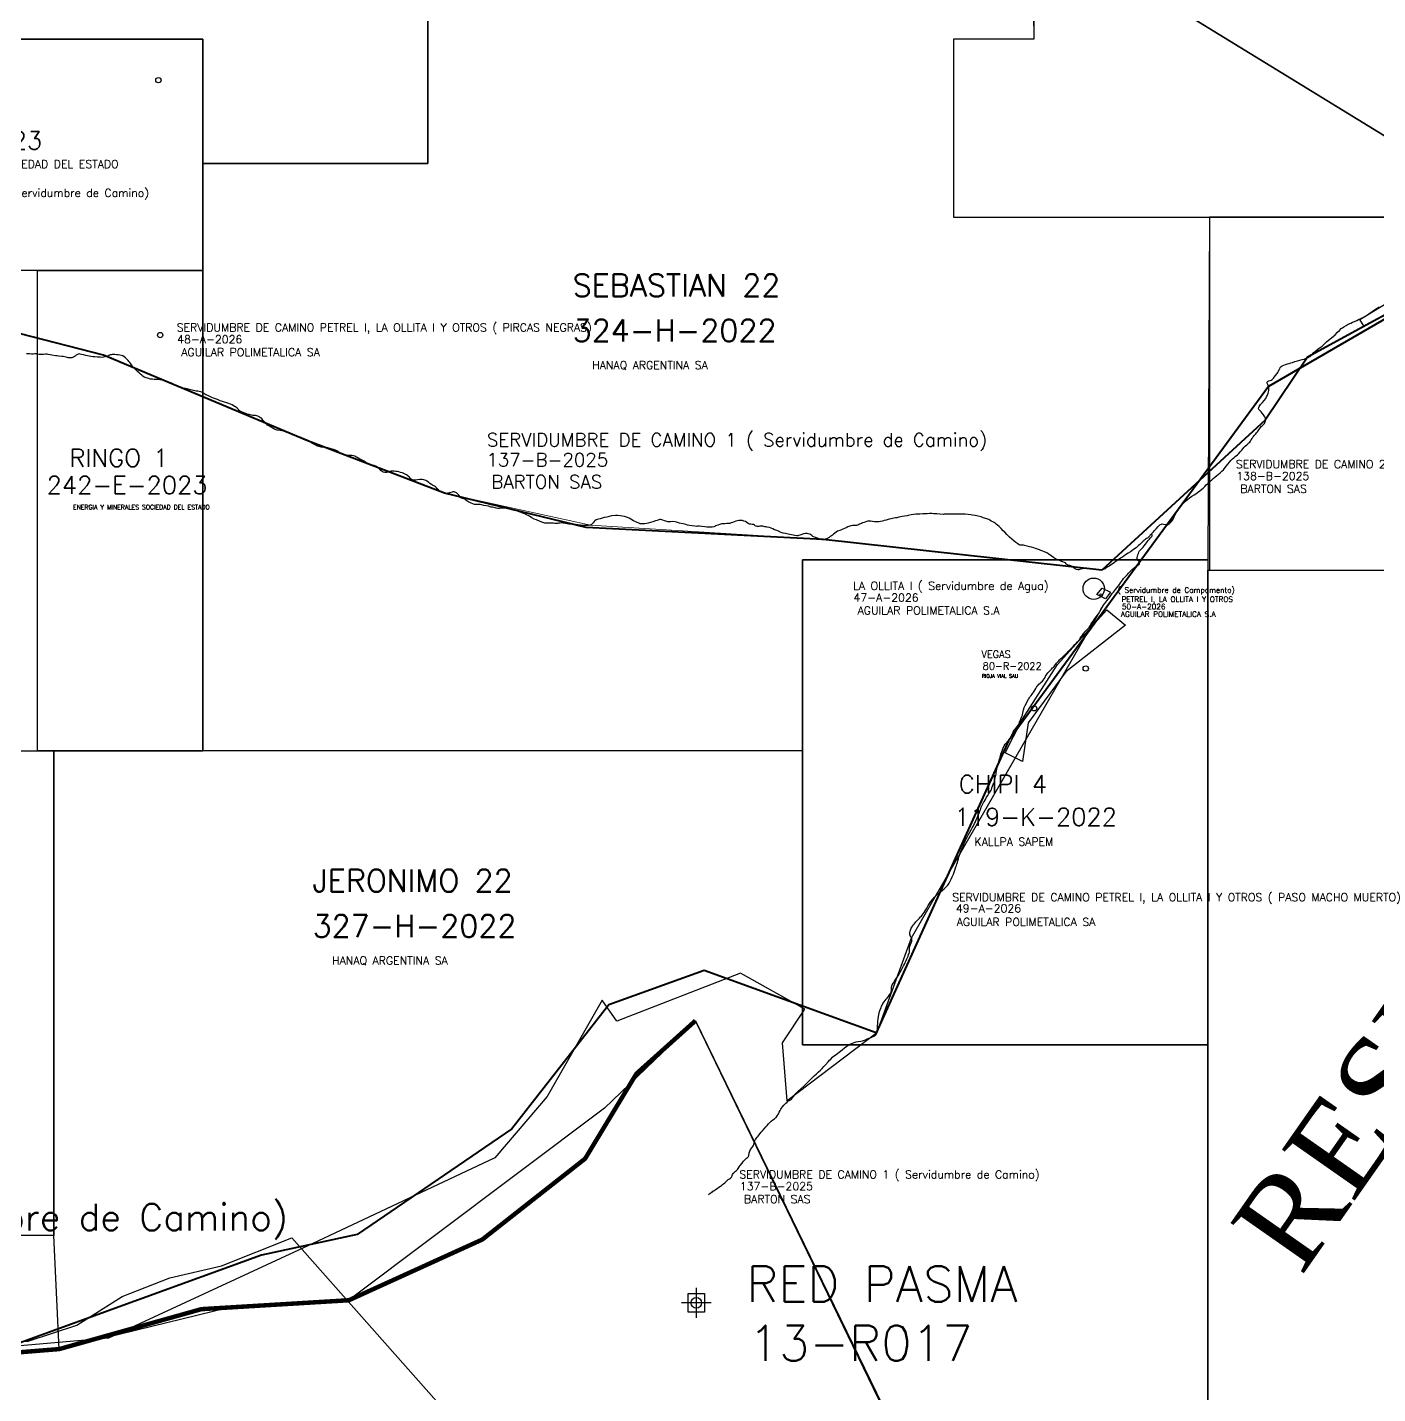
# Model space of a CAD drawing. Header units: metres. Extents: x -4406421 to 6012633, y 6449185 to 13337258.
# Drawn here: x 2462495 to 2477679, y 6853562 to 6868926 of the extents above; entities that cross this region are included whole.
import ezdxf

# ---------------------------------------------------------------- set-up
doc = ezdxf.new("R2010")
doc.units = ezdxf.units.M
doc.header["$LTSCALE"] = 20
doc.header["$MEASUREMENT"] = 0
doc.linetypes.add('CENTER', pattern=[2, 1.25, -0.25, 0.25, -0.25])
for name, color, linetype in [('CANTERAS', 6, 'CONTINUOUS'), ('CATEOS', 7, 'CONTINUOUS'), ('LIMDEP', 9, 'CONTINUOUS'), ('LIMITES', 119, 'CONTINUOUS'), ('MANIFEST', 1, 'CONTINUOUS'), ('MANIFEST-TEMP', 3, 'CONTINUOUS'), ('P.A.S.M.A puntos', 241, 'CONTINUOUS'), ('SERVIDUMBRE', 44, 'CONTINUOUS'), ('ZONAS', 5, 'CONTINUOUS')]:
    doc.layers.add(name, color=color, linetype=linetype)
doc.layers.add('TITULARES', color=7, linetype='CONTINUOUS', true_color=0x04fbc6)
doc.styles.add('ITALICC', font='times.ttf', dxfattribs={"height": 1000})
doc.styles.add('ROMANS', font='romans.shx', dxfattribs={"oblique": 1.17516e-08, "height": 3})

msp = doc.modelspace()

# ---------------------------------------------------------------- linework, layer by layer
at = {"layer": 'CANTERAS', "ltscale": 100}
for points in [[(2477480, 6865642), (2477786, 6865828), (2478120, 6865994), (2478698, 6866314), (2478821, 6866305), (2478819, 6866002), (2478407, 6866079), (2478064, 6865919), (2478017, 6865794), (2477817, 6865728), (2477528, 6865562)], [(2473490, 6860767), (2473676, 6861135), (2474077, 6861763), (2474633, 6862375), (2474845, 6862204), (2474171, 6861677), (2473747, 6861106), (2473684, 6860671)]]:
    msp.add_lwpolyline(points, close=True, dxfattribs=at)
msp.add_circle((2473816, 6861269), 30, dxfattribs=at)
at = {"layer": 'CATEOS', "ltscale": 100}
for points in [[(2478911, 6875125), (2473811, 6875125), (2473811, 6868792), (2472911, 6868792), (2472911, 6866792), (2478911, 6866792)], [(2464467, 6860792), (2464467, 6867397), (2467000, 6867397), (2467000, 6869061), (2473810, 6869084), (2473811, 6868792), (2472911, 6868792), (2472911, 6866792), (2475787, 6866792), (2475769, 6862938), (2471211, 6862938), (2471211, 6860794)], [(2462794, 6860791), (2464467, 6860792), (2471211, 6860794), (2471211, 6857483), (2475769, 6857483), (2475769, 6852823), (2474575, 6852525), (2472585, 6852435), (2470008, 6857756), (2468986, 6856774), (2466110, 6854612), (2464753, 6854525), (2462854, 6854063), (2462794, 6855340)]]:
    msp.add_lwpolyline(points, close=True, dxfattribs=at)
at = {"layer": 'CATEOS', "color": 0, "ltscale": 100}
for points in [[(2494874, 6862823), (2494874, 6864174), (2479017, 6864174), (2479017, 6866791), (2475786, 6866791), (2475786, 6862823), (2494874, 6862823)], [(2475769, 6862823), (2485768, 6862823), (2485768, 6852823), (2475769, 6852823)]]:
    msp.add_lwpolyline(points, close=True, dxfattribs=at)
at = {"layer": 'LIMDEP', "linetype": 'Continuous'}
for points in [[(2472327, 6898787, -0.094734), (2471572, 6897899), (2469637, 6896761, 0.219802), (2469009, 6896530), (2469222, 6894158), (2469191, 6890922), (2469292, 6889737, -0.082175), (2468834, 6888328, -0.091789), (2467560, 6887139, -0.036991), (2464255, 6885168), (2462070, 6883643, 0.129481), (2461230, 6882100), (2460483, 6879404), (2458477, 6880251), (2456777, 6880566), (2497152, 6855817), (2552669, 6821184)], [(2497152, 6855817), (2456777, 6880566), (2455265, 6880661), (2452583, 6881205, -0.062635), (2451246, 6876589, 0.02599), (2448294, 6869217), (2446867, 6865886), (2445428, 6865502), (2444682, 6865466), (2442072, 6865830)]]:
    msp.add_lwpolyline(points, format="xyb", dxfattribs=at)
msp.add_lwpolyline([(2461908, 6854106), (2462505, 6854152), (2463053, 6854331), (2463561, 6854654), (2464099, 6854866), (2464677, 6855001), (2465470, 6855314), (2480633, 6838191)], dxfattribs=at)
at = {"layer": 'LIMITES', "linetype": 'CENTER', "ltscale": 1500, "const_width": 50, "flags": 128}
msp.add_lwpolyline([(2436490, 6858395), (2437459, 6858060), (2438173, 6857823), (2438837, 6857300), (2439468, 6857089), (2440415, 6857044), (2441586, 6856747), (2442892, 6857137), (2443745, 6857752), (2444753, 6858153), (2446522, 6857777), (2447432, 6857516), (2449125, 6856270), (2449748, 6856224), (2450775, 6857469), (2452388, 6857549), (2453498, 6857074), (2454069, 6857072), (2454692, 6856238), (2454931, 6855636), (2455757, 6854797), (2456538, 6854084), (2457565, 6853475), (2458757, 6853851), (2459780, 6853782), (2460968, 6853911), (2462854, 6854063), (2464452, 6854512), (2466110, 6854612), (2467611, 6855295), (2468767, 6856204), (2469345, 6857161), (2470008, 6857756)], dxfattribs=at)
at = {"layer": 'MANIFEST', "ltscale": 100}
for points in [[(2456741, 6869792), (2461641, 6869792), (2461641, 6874659), (2463211, 6875603), (2462241, 6877292), (2461641, 6877028), (2461641, 6877440), (2464139, 6877436), (2464147, 6877292), (2462788, 6877292), (2462617, 6876929), (2465759, 6876929), (2465759, 6875054), (2462611, 6875054), (2462611, 6872054), (2467000, 6872054), (2467000, 6867397), (2464467, 6867397), (2464467, 6868792), (2456616, 6868792)], [(2459351, 6866192), (2459351, 6868792), (2464467, 6868792), (2464467, 6866192)], [(2459351, 6868792), (2464467, 6868792), (2464467, 6866192), (2459351, 6866192)], [(2456611, 6866192), (2456611, 6860823), (2457334, 6860823), (2457334, 6860792), (2462611, 6860792), (2462611, 6866192)], [(2457334, 6860791), (2462794, 6860791), (2462794, 6855340), (2459889, 6855340), (2459780, 6853782), (2458757, 6853851), (2455910, 6855285), (2457257, 6855285), (2457257, 6858422), (2457334, 6858422)]]:
    msp.add_lwpolyline(points, close=True, dxfattribs=at)
at = {"layer": 'MANIFEST', "color": 1, "ltscale": 100}
for points in [[(2462611, 6860792), (2462611, 6866192), (2464467, 6866192), (2464467, 6860792)], [(2475769, 6857483), (2471211, 6857483), (2471211, 6862938), (2475769, 6862938)]]:
    msp.add_lwpolyline(points, close=True, dxfattribs=at)
at = {"layer": 'MANIFEST', "ltscale": 100}
msp.add_circle((2463969, 6868332), 30, dxfattribs=at)
at = {"layer": 'MANIFEST', "color": 1, "ltscale": 100}
for centre in [(2463989, 6865466), (2474396, 6861716)]:
    msp.add_circle(centre, 30, dxfattribs=at)
at = {"layer": 'MANIFEST-TEMP', "color": 5, "ltscale": 100}
msp.add_lwpolyline([(2459351, 6868792), (2464467, 6868792)], dxfattribs=at)
at = {"layer": 'MANIFEST-TEMP', "color": 42, "lineweight": 20, "ltscale": 100}
msp.add_lwpolyline([(2478511, 6866102), (2476891, 6865217), (2476415, 6864508), (2474578, 6862821), (2471442, 6863166), (2468827, 6863329), (2467185, 6863687), (2465599, 6864303), (2463401, 6865229), (2461491, 6865718), (2459888, 6866837), (2459130, 6867931), (2458908, 6867966)], dxfattribs=at)
at = {"layer": 'P.A.S.M.A puntos', "ltscale": 100}
for p, q in [((2470017, 6854751), (2470017, 6854414)), ((2470017, 6854751), (2470017, 6854414)), ((2470186, 6854583), (2469849, 6854583)), ((2470186, 6854583), (2469849, 6854583))]:
    msp.add_line(p, q, dxfattribs=at)
msp.add_lwpolyline([(2469925, 6854689), (2470110, 6854689), (2470110, 6854477), (2469925, 6854477)], close=True, dxfattribs=at)
msp.add_lwpolyline([(2469925, 6854689), (2470110, 6854689), (2470110, 6854477), (2469925, 6854477)], close=True, dxfattribs=at)
msp.add_circle((2470017, 6854583), 60, dxfattribs=at)
msp.add_circle((2470017, 6854583), 60, dxfattribs=at)
at = {"layer": 'SERVIDUMBRE', "color": 33, "lineweight": 40, "ltscale": 100}
msp.add_lwpolyline([(2478511, 6866102), (2476891, 6865217), (2476415, 6864508), (2474578, 6862821), (2471442, 6863166), (2468778, 6863301), (2467185, 6863687), (2465637, 6864282), (2463352, 6865239), (2461480, 6865721)], dxfattribs=at)
at = {"layer": 'SERVIDUMBRE', "lineweight": 40, "ltscale": 100}
msp.add_lwpolyline([(2478529, 6866091), (2476453, 6864886), (2473529, 6860902), (2472040, 6857620), (2470107, 6858319), (2469035, 6857933), (2467942, 6856541), (2466204, 6855352), (2465129, 6855120), (2462364, 6854115)], dxfattribs=at)
at = {"layer": 'SERVIDUMBRE'}
for points in [[(2475132, 6863226), (2475144, 6863237), (2475158, 6863253), (2475166, 6863263), (2475191, 6863291), (2475207, 6863309), (2475218, 6863321), (2475231, 6863331), (2475247, 6863340), (2475257, 6863342), (2475271, 6863340), (2475294, 6863334), (2475308, 6863330), (2475317, 6863333), (2475338, 6863348), (2475355, 6863365), (2475377, 6863388), (2475387, 6863409), (2475396, 6863432), (2475413, 6863467), (2475426, 6863488), (2475442, 6863510), (2475457, 6863529), (2475469, 6863544), (2475483, 6863563), (2475499, 6863581), (2475519, 6863599), (2475540, 6863616), (2475563, 6863634), (2475589, 6863654), (2475616, 6863670), (2475636, 6863682), (2475654, 6863694), (2475679, 6863714), (2475702, 6863732), (2475718, 6863746), (2475735, 6863762), (2475752, 6863780), (2475765, 6863794), (2475777, 6863805), (2475796, 6863822), (2475813, 6863839), (2475829, 6863854), (2475848, 6863869), (2475871, 6863886), (2475890, 6863902), (2475908, 6863916), (2475927, 6863934), (2475944, 6863951), (2475964, 6863975), (2475980, 6863994), (2475995, 6864014), (2476011, 6864036), (2476027, 6864056), (2476047, 6864074), (2476062, 6864087), (2476078, 6864099), (2476101, 6864119), (2476117, 6864134), (2476134, 6864153), (2476150, 6864171), (2476163, 6864186), (2476179, 6864207), (2476189, 6864218), (2476211, 6864236), (2476231, 6864254), (2476241, 6864263), (2476250, 6864274), (2476257, 6864287), (2476267, 6864304), (2476275, 6864317), (2476282, 6864326), (2476293, 6864339), (2476307, 6864355), (2476318, 6864367), (2476327, 6864379), (2476342, 6864399), (2476352, 6864416), (2476361, 6864428), (2476369, 6864437), (2476380, 6864446), (2476396, 6864459), (2476406, 6864472), (2476410, 6864483), (2476417, 6864496), (2476420, 6864511), (2476417, 6864531), (2476410, 6864548), (2476395, 6864568), (2476379, 6864589), (2476368, 6864602), (2476354, 6864616), (2476343, 6864627), (2476339, 6864638), (2476341, 6864653), (2476345, 6864664), (2476362, 6864685), (2476382, 6864708), (2476401, 6864731), (2476421, 6864754), (2476430, 6864771), (2476440, 6864791), (2476447, 6864812), (2476454, 6864843), (2476456, 6864868), (2476454, 6864884), (2476442, 6864910), (2476435, 6864925), (2476436, 6864938), (2476439, 6864942), (2476446, 6864948), (2476454, 6864951), (2476469, 6864954), (2476483, 6864959), (2476493, 6864966), (2476508, 6864982), (2476528, 6865006), (2476548, 6865033), (2476557, 6865046), (2476564, 6865059), (2476573, 6865078), (2476577, 6865088), (2476584, 6865100), (2476593, 6865112), (2476606, 6865121), (2476623, 6865128), (2476644, 6865136), (2476663, 6865143), (2476682, 6865148), (2476701, 6865153), (2476722, 6865159), (2476747, 6865167), (2476777, 6865176), (2476805, 6865184), (2476831, 6865190), (2476851, 6865196), (2476876, 6865205), (2476898, 6865215), (2476924, 6865230), (2476937, 6865243), (2476961, 6865268), (2476984, 6865289), (2477010, 6865310), (2477031, 6865326), (2477053, 6865342), (2477078, 6865364), (2477104, 6865388), (2477144, 6865423), (2477178, 6865450), (2477200, 6865470), (2477228, 6865497), (2477249, 6865517), (2477269, 6865538), (2477282, 6865548), (2477298, 6865560), (2477324, 6865575), (2477347, 6865587), (2477376, 6865601), (2477395, 6865610), (2477419, 6865620), (2477443, 6865630), (2477465, 6865641), (2477497, 6865657), (2477529, 6865672), (2477553, 6865687), (2477578, 6865704), (2477617, 6865730), (2477644, 6865748), (2477673, 6865767), (2477696, 6865782)], [(2470156, 6855803), (2470174, 6855815), (2470194, 6855829), (2470205, 6855837), (2470215, 6855844), (2470232, 6855857), (2470252, 6855870), (2470272, 6855884), (2470288, 6855894), (2470300, 6855902), (2470313, 6855912), (2470324, 6855921), (2470338, 6855933), (2470354, 6855948), (2470364, 6855959), (2470377, 6855970), (2470389, 6855978), (2470401, 6855986), (2470409, 6855993), (2470415, 6856001), (2470421, 6856014), (2470426, 6856027), (2470431, 6856037), (2470437, 6856045), (2470447, 6856054), (2470459, 6856064), (2470468, 6856072), (2470479, 6856083), (2470488, 6856094), (2470499, 6856111), (2470512, 6856128), (2470533, 6856155), (2470548, 6856178), (2470565, 6856196), (2470581, 6856211), (2470593, 6856219), (2470604, 6856229), (2470608, 6856236), (2470612, 6856268), (2470618, 6856288), (2470628, 6856306), (2470642, 6856326), (2470654, 6856342), (2470659, 6856351), (2470665, 6856369), (2470671, 6856390), (2470676, 6856405), (2470683, 6856418), (2470690, 6856431), (2470702, 6856445), (2470713, 6856458), (2470731, 6856482), (2470746, 6856501), (2470761, 6856518), (2470779, 6856538), (2470799, 6856562), (2470814, 6856579), (2470829, 6856595), (2470849, 6856615), (2470860, 6856626), (2470879, 6856640), (2470897, 6856653), (2470909, 6856663), (2470914, 6856667), (2470928, 6856687), (2470939, 6856702), (2470943, 6856709), (2470950, 6856727), (2470959, 6856746), (2470967, 6856760), (2470976, 6856773), (2470986, 6856787), (2471003, 6856806), (2471014, 6856819), (2471025, 6856829), (2471038, 6856841), (2471047, 6856849), (2471055, 6856854), (2471064, 6856859), (2471073, 6856864), (2471080, 6856867), (2471089, 6856874), (2471097, 6856885), (2471109, 6856902), (2471124, 6856921), (2471137, 6856936), (2471152, 6856952), (2471171, 6856970), (2471189, 6856986), (2471230, 6857024), (2471258, 6857050), (2471276, 6857068), (2471300, 6857093), (2471325, 6857117), (2471343, 6857134), (2471367, 6857158), (2471386, 6857176), (2471413, 6857201), (2471432, 6857220), (2471452, 6857242), (2471470, 6857261), (2471501, 6857294), (2471516, 6857311), (2471530, 6857325), (2471550, 6857346), (2471573, 6857364), (2471591, 6857377), (2471625, 6857402), (2471658, 6857429), (2471685, 6857451), (2471710, 6857469), (2471731, 6857483), (2471749, 6857493), (2471773, 6857503), (2471793, 6857511), (2471814, 6857517), (2471837, 6857522), (2471868, 6857527), (2471885, 6857529), (2471898, 6857533), (2471921, 6857542), (2471940, 6857551), (2471958, 6857559), (2471985, 6857568), (2472007, 6857577), (2472023, 6857587), (2472038, 6857601), (2472048, 6857616), (2472048, 6857616), (2472054, 6857631), (2472056, 6857647), (2472055, 6857670), (2472056, 6857688), (2472056, 6857703), (2472058, 6857724), (2472060, 6857748), (2472063, 6857776), (2472066, 6857804), (2472069, 6857822), (2472073, 6857839), (2472079, 6857858), (2472086, 6857878), (2472095, 6857906), (2472101, 6857921), (2472106, 6857932), (2472106, 6857932), (2472116, 6857950), (2472129, 6857969), (2472140, 6857984), (2472151, 6857997), (2472162, 6858011), (2472177, 6858028), (2472191, 6858046), (2472203, 6858066), (2472209, 6858081), (2472212, 6858093), (2472213, 6858108), (2472214, 6858129), (2472216, 6858147), (2472219, 6858158), (2472227, 6858171), (2472237, 6858186), (2472247, 6858202), (2472262, 6858223), (2472273, 6858240), (2472289, 6858263), (2472299, 6858279), (2472310, 6858300), (2472317, 6858314), (2472328, 6858334), (2472337, 6858352), (2472348, 6858373), (2472357, 6858392), (2472366, 6858411), (2472376, 6858434), (2472385, 6858451), (2472391, 6858468), (2472398, 6858482), (2472405, 6858500), (2472410, 6858513), (2472414, 6858526), (2472416, 6858541), (2472416, 6858561), (2472413, 6858576), (2472418, 6858594), (2472424, 6858611), (2472433, 6858632), (2472439, 6858645), (2472442, 6858653), (2472442, 6858666), (2472440, 6858676), (2472436, 6858686), (2472430, 6858695), (2472430, 6858695), (2472425, 6858704), (2472422, 6858714), (2472420, 6858724), (2472420, 6858737), (2472420, 6858749), (2472421, 6858762), (2472424, 6858773), (2472428, 6858786), (2472433, 6858796), (2472441, 6858808), (2472449, 6858820), (2472458, 6858832), (2472468, 6858843), (2472480, 6858857), (2472487, 6858866), (2472499, 6858881), (2472513, 6858895), (2472526, 6858908), (2472539, 6858922), (2472549, 6858933), (2472558, 6858944), (2472569, 6858958), (2472579, 6858974), (2472591, 6858993), (2472608, 6859022), (2472625, 6859050), (2472641, 6859075), (2472655, 6859095), (2472677, 6859123), (2472696, 6859146), (2472714, 6859164), (2472731, 6859181), (2472758, 6859203), (2472784, 6859224), (2472804, 6859240), (2472820, 6859254), (2472835, 6859268), (2472845, 6859279), (2472854, 6859292), (2472861, 6859304), (2472872, 6859324), (2472883, 6859346), (2472896, 6859372), (2472909, 6859404), (2472917, 6859427), (2472929, 6859460), (2472937, 6859485), (2472937, 6859485), (2472942, 6859500), (2472947, 6859517), (2472953, 6859535), (2472959, 6859554), (2472965, 6859576), (2472971, 6859597), (2472977, 6859617), (2472983, 6859636), (2472989, 6859654), (2472994, 6859670), (2473003, 6859690), (2473010, 6859705), (2473022, 6859729), (2473030, 6859749), (2473039, 6859774), (2473047, 6859793), (2473059, 6859813), (2473069, 6859833), (2473079, 6859851), (2473093, 6859875), (2473107, 6859902), (2473120, 6859925), (2473133, 6859948), (2473146, 6859972), (2473157, 6859993), (2473166, 6860013), (2473176, 6860038), (2473183, 6860054), (2473192, 6860075), (2473201, 6860100), (2473209, 6860122), (2473216, 6860139), (2473222, 6860158), (2473228, 6860172), (2473235, 6860187), (2473246, 6860208), (2473257, 6860225), (2473269, 6860245), (2473282, 6860268), (2473296, 6860290), (2473308, 6860309), (2473319, 6860327), (2473328, 6860342), (2473335, 6860357), (2473340, 6860373), (2473349, 6860394), (2473357, 6860415), (2473365, 6860432), (2473369, 6860446), (2473373, 6860467), (2473376, 6860483), (2473383, 6860504), (2473386, 6860514), (2473389, 6860528), (2473390, 6860546), (2473393, 6860565), (2473396, 6860585), (2473399, 6860598), (2473399, 6860598), (2473402, 6860614), (2473408, 6860637), (2473413, 6860653), (2473418, 6860666), (2473423, 6860685), (2473428, 6860700), (2473433, 6860716), (2473438, 6860735), (2473442, 6860753), (2473448, 6860771), (2473455, 6860789), (2473465, 6860814), (2473471, 6860831), (2473480, 6860848), (2473492, 6860865), (2473504, 6860881), (2473510, 6860888), (2473522, 6860899), (2473538, 6860917), (2473547, 6860930), (2473555, 6860947), (2473562, 6860962), (2473562, 6860962), (2473567, 6860971), (2473573, 6860986), (2473579, 6860999), (2473585, 6861010), (2473593, 6861022), (2473603, 6861035), (2473615, 6861048), (2473622, 6861058), (2473629, 6861067), (2473638, 6861080), (2473643, 6861086), (2473648, 6861096), (2473653, 6861111), (2473660, 6861130), (2473666, 6861148), (2473675, 6861168), (2473684, 6861190), (2473687, 6861199), (2473690, 6861213), (2473693, 6861234), (2473697, 6861253), (2473705, 6861276), (2473714, 6861299), (2473729, 6861326), (2473739, 6861345), (2473752, 6861370), (2473762, 6861385), (2473772, 6861400), (2473781, 6861412), (2473793, 6861427), (2473801, 6861439), (2473812, 6861454), (2473824, 6861474), (2473835, 6861493), (2473844, 6861508), (2473850, 6861519), (2473850, 6861519), (2473860, 6861530), (2473869, 6861540), (2473884, 6861553), (2473895, 6861563), (2473909, 6861575), (2473919, 6861586), (2473930, 6861601), (2473939, 6861616), (2473945, 6861631), (2473952, 6861643), (2473962, 6861658), (2473969, 6861667), (2473980, 6861679), (2473990, 6861688), (2474000, 6861699), (2474013, 6861710), (2474024, 6861722), (2474033, 6861731), (2474040, 6861740), (2474052, 6861756), (2474060, 6861766), (2474069, 6861777), (2474078, 6861788), (2474092, 6861801), (2474102, 6861812), (2474114, 6861824), (2474126, 6861836), (2474139, 6861847), (2474154, 6861863), (2474169, 6861878), (2474186, 6861894), (2474200, 6861909), (2474213, 6861921), (2474228, 6861937), (2474242, 6861952), (2474254, 6861965), (2474275, 6861985), (2474289, 6861999), (2474305, 6862017), (2474321, 6862036), (2474335, 6862056), (2474348, 6862075), (2474360, 6862093), (2474375, 6862113), (2474382, 6862123), (2474394, 6862137), (2474410, 6862152), (2474423, 6862167), (2474433, 6862179), (2474446, 6862195), (2474455, 6862211), (2474466, 6862229), (2474479, 6862247), (2474489, 6862263), (2474489, 6862263), (2474505, 6862285), (2474524, 6862312), (2474538, 6862331), (2474554, 6862358), (2474567, 6862381), (2474577, 6862399), (2474594, 6862425), (2474611, 6862449), (2474634, 6862478), (2474651, 6862500), (2474663, 6862516), (2474679, 6862536), (2474695, 6862558), (2474707, 6862575), (2474729, 6862603), (2474744, 6862624), (2474759, 6862642), (2474775, 6862662), (2474788, 6862680), (2474799, 6862696), (2474809, 6862711), (2474822, 6862728), (2474846, 6862756), (2474864, 6862773), (2474877, 6862789), (2474890, 6862801), (2474904, 6862815), (2474921, 6862832), (2474940, 6862849), (2474940, 6862849), (2474949, 6862857), (2474961, 6862864), (2474972, 6862871), (2474982, 6862876), (2474991, 6862881), (2474998, 6862887), (2475002, 6862896), (2475002, 6862905), (2474997, 6862918), (2474987, 6862930), (2474979, 6862943), (2474976, 6862954), (2474976, 6862966), (2474978, 6862981), (2474983, 6862994), (2474989, 6863010), (2474994, 6863026), (2475001, 6863038), (2475012, 6863050), (2475021, 6863060), (2475030, 6863069), (2475041, 6863082), (2475053, 6863097), (2475067, 6863114), (2475078, 6863130), (2475078, 6863130), (2475087, 6863141), (2475100, 6863156), (2475112, 6863169), (2475122, 6863181), (2475131, 6863192), (2475138, 6863201), (2475143, 6863209), (2475145, 6863215), (2475145, 6863221), (2475142, 6863225), (2475137, 6863227), (2475135, 6863226), (2475132, 6863225), (2475122, 6863214), (2475116, 6863208), (2475106, 6863197), (2475098, 6863190), (2475090, 6863183), (2475090, 6863183), (2475080, 6863177), (2475070, 6863171), (2475060, 6863164), (2475055, 6863159), (2475048, 6863152), (2475038, 6863143), (2475027, 6863133), (2475016, 6863122), (2475004, 6863111), (2474991, 6863098), (2474978, 6863088), (2474978, 6863088), (2474962, 6863075), (2474935, 6863056), (2474915, 6863040), (2474898, 6863029), (2474873, 6863013), (2474845, 6862995), (2474826, 6862981), (2474802, 6862966), (2474788, 6862957), (2474788, 6862957), (2474772, 6862946), (2474756, 6862935), (2474738, 6862923), (2474719, 6862909), (2474693, 6862891), (2474674, 6862879), (2474659, 6862868), (2474645, 6862858), (2474627, 6862847), (2474613, 6862838), (2474602, 6862832), (2474595, 6862829), (2474583, 6862824), (2474575, 6862822), (2474560, 6862822), (2474543, 6862822), (2474515, 6862825), (2474487, 6862830), (2474467, 6862834), (2474449, 6862837), (2474430, 6862838), (2474412, 6862838), (2474379, 6862839), (2474365, 6862839), (2474357, 6862838), (2474341, 6862834), (2474325, 6862829), (2474318, 6862827), (2474307, 6862827), (2474292, 6862831), (2474278, 6862837), (2474266, 6862845), (2474254, 6862854), (2474243, 6862862), (2474228, 6862870), (2474218, 6862874), (2474205, 6862876), (2474192, 6862881), (2474184, 6862887), (2474177, 6862894), (2474167, 6862903), (2474157, 6862908), (2474140, 6862914), (2474118, 6862922), (2474094, 6862933), (2474077, 6862940), (2474058, 6862951), (2474033, 6862966), (2474009, 6862985), (2473980, 6863003), (2473957, 6863017), (2473934, 6863030), (2473915, 6863036), (2473891, 6863044), (2473876, 6863050), (2473854, 6863058), (2473832, 6863067), (2473812, 6863075), (2473788, 6863080), (2473764, 6863085), (2473736, 6863092), (2473724, 6863096), (2473709, 6863101), (2473697, 6863103), (2473683, 6863102), (2473668, 6863102), (2473658, 6863103), (2473646, 6863108), (2473632, 6863118), (2473609, 6863135), (2473590, 6863150), (2473566, 6863169), (2473538, 6863193), (2473526, 6863204), (2473509, 6863225), (2473485, 6863250), (2473469, 6863266), (2473446, 6863289), (2473431, 6863304), (2473424, 6863312), (2473404, 6863328), (2473390, 6863340), (2473377, 6863351), (2473367, 6863358), (2473350, 6863367), (2473333, 6863374), (2473317, 6863384), (2473305, 6863391), (2473285, 6863399), (2473243, 6863411), (2473219, 6863420), (2473187, 6863430), (2473170, 6863434), (2473152, 6863436), (2473123, 6863440), (2473103, 6863444), (2473075, 6863447), (2473041, 6863450), (2473018, 6863452), (2472998, 6863452), (2472966, 6863451), (2472917, 6863452), (2472885, 6863453), (2472862, 6863453), (2472842, 6863453), (2472806, 6863450), (2472792, 6863449), (2472754, 6863451), (2472722, 6863454), (2472688, 6863456), (2472665, 6863458), (2472641, 6863458), (2472641, 6863458), (2472612, 6863457), (2472588, 6863456), (2472564, 6863455), (2472530, 6863452), (2472487, 6863450), (2472458, 6863449), (2472432, 6863444), (2472400, 6863436), (2472387, 6863433), (2472359, 6863429), (2472331, 6863424), (2472293, 6863417), (2472271, 6863411), (2472256, 6863409), (2472238, 6863406), (2472223, 6863403), (2472209, 6863400), (2472186, 6863394), (2472152, 6863385), (2472130, 6863380), (2472110, 6863375), (2472087, 6863369), (2472074, 6863367), (2472055, 6863365), (2472034, 6863364), (2472020, 6863365), (2471998, 6863370), (2471979, 6863374), (2471968, 6863375), (2471957, 6863375), (2471944, 6863373), (2471923, 6863367), (2471905, 6863360), (2471887, 6863354), (2471873, 6863348), (2471854, 6863340), (2471841, 6863333), (2471829, 6863328), (2471819, 6863326), (2471806, 6863326), (2471790, 6863326), (2471773, 6863324), (2471755, 6863320), (2471721, 6863308), (2471702, 6863299), (2471683, 6863291), (2471666, 6863284), (2471649, 6863277), (2471630, 6863269), (2471604, 6863259), (2471589, 6863250), (2471575, 6863239), (2471560, 6863227), (2471548, 6863217), (2471537, 6863210), (2471524, 6863200), (2471512, 6863191), (2471500, 6863184), (2471493, 6863179), (2471483, 6863174), (2471468, 6863169), (2471452, 6863166), (2471452, 6863166), (2471443, 6863165), (2471434, 6863165), (2471420, 6863166), (2471398, 6863173), (2471368, 6863184), (2471345, 6863194), (2471329, 6863202), (2471315, 6863211), (2471304, 6863220), (2471293, 6863226), (2471276, 6863232), (2471265, 6863233), (2471254, 6863234), (2471244, 6863233), (2471232, 6863231), (2471224, 6863230), (2471204, 6863223), (2471182, 6863216), (2471166, 6863212), (2471158, 6863210), (2471147, 6863210), (2471124, 6863213), (2471087, 6863221), (2471050, 6863228), (2471020, 6863235), (2470993, 6863240), (2470972, 6863247), (2470954, 6863254), (2470942, 6863260), (2470924, 6863267), (2470912, 6863271), (2470898, 6863276), (2470878, 6863286), (2470859, 6863295), (2470840, 6863301), (2470813, 6863307), (2470801, 6863309), (2470789, 6863311), (2470777, 6863314), (2470765, 6863318), (2470748, 6863318), (2470730, 6863316), (2470721, 6863314), (2470712, 6863313), (2470701, 6863314), (2470690, 6863317), (2470681, 6863322), (2470670, 6863330), (2470660, 6863334), (2470645, 6863337), (2470630, 6863338), (2470616, 6863341), (2470601, 6863348), (2470586, 6863357), (2470570, 6863368), (2470551, 6863374), (2470535, 6863380), (2470520, 6863381), (2470497, 6863380), (2470479, 6863378), (2470460, 6863373), (2470442, 6863365), (2470423, 6863358), (2470408, 6863353), (2470395, 6863348), (2470385, 6863347), (2470360, 6863346), (2470337, 6863345), (2470318, 6863344), (2470299, 6863342), (2470283, 6863337), (2470261, 6863330), (2470234, 6863320), (2470225, 6863315), (2470215, 6863311), (2470195, 6863307), (2470178, 6863305), (2470158, 6863305), (2470134, 6863306), (2470114, 6863308), (2470078, 6863313), (2470053, 6863316), (2470031, 6863316), (2470020, 6863315), (2470000, 6863316), (2469972, 6863319), (2469941, 6863324), (2469919, 6863328), (2469898, 6863334), (2469868, 6863345), (2469828, 6863352), (2469794, 6863362), (2469779, 6863366), (2469754, 6863368), (2469727, 6863365), (2469707, 6863366), (2469697, 6863367), (2469676, 6863372), (2469659, 6863376), (2469640, 6863385), (2469631, 6863389), (2469620, 6863392), (2469609, 6863392), (2469597, 6863389), (2469578, 6863382), (2469557, 6863376), (2469527, 6863367), (2469504, 6863359), (2469475, 6863351), (2469456, 6863347), (2469439, 6863344), (2469420, 6863342), (2469400, 6863343), (2469384, 6863345), (2469370, 6863350), (2469346, 6863361), (2469312, 6863378), (2469264, 6863405), (2469233, 6863417), (2469210, 6863424), (2469186, 6863430), (2469161, 6863434), (2469131, 6863436), (2469108, 6863436), (2469065, 6863432), (2469038, 6863427), (2469010, 6863419), (2468983, 6863413), (2468959, 6863408), (2468936, 6863401), (2468917, 6863396), (2468903, 6863391), (2468891, 6863387), (2468878, 6863378), (2468869, 6863369), (2468856, 6863356), (2468850, 6863348), (2468841, 6863339), (2468834, 6863333), (2468827, 6863329), (2468816, 6863327), (2468803, 6863324), (2468780, 6863323), (2468760, 6863324), (2468739, 6863326), (2468714, 6863330), (2468685, 6863332), (2468660, 6863335), (2468626, 6863338), (2468605, 6863340), (2468585, 6863341), (2468567, 6863343), (2468548, 6863347), (2468522, 6863350), (2468502, 6863353), (2468487, 6863352), (2468471, 6863351), (2468459, 6863348), (2468446, 6863348), (2468428, 6863347), (2468408, 6863349), (2468389, 6863352), (2468362, 6863352), (2468341, 6863351), (2468315, 6863352), (2468292, 6863357), (2468260, 6863371), (2468221, 6863387), (2468195, 6863397), (2468169, 6863411), (2468143, 6863428), (2468126, 6863437), (2468108, 6863446), (2468089, 6863454), (2468073, 6863459), (2468037, 6863474), (2468005, 6863485), (2467975, 6863496), (2467947, 6863502), (2467882, 6863514), (2467858, 6863518), (2467845, 6863519), (2467823, 6863518), (2467804, 6863516), (2467795, 6863515), (2467785, 6863515), (2467768, 6863518), (2467746, 6863525), (2467726, 6863529), (2467711, 6863531), (2467681, 6863541), (2467630, 6863551), (2467602, 6863558), (2467586, 6863560), (2467545, 6863561), (2467532, 6863561), (2467523, 6863562), (2467505, 6863567), (2467485, 6863574), (2467469, 6863582), (2467459, 6863587), (2467438, 6863602), (2467423, 6863613), (2467413, 6863621), (2467404, 6863625), (2467390, 6863629), (2467377, 6863632), (2467370, 6863637), (2467364, 6863641), (2467359, 6863649), (2467354, 6863658), (2467348, 6863667), (2467337, 6863677), (2467328, 6863686), (2467320, 6863692), (2467312, 6863697), (2467304, 6863701), (2467296, 6863702), (2467287, 6863703), (2467279, 6863702), (2467273, 6863700), (2467258, 6863695), (2467242, 6863691), (2467236, 6863689), (2467223, 6863687), (2467211, 6863686), (2467198, 6863686), (2467183, 6863689), (2467163, 6863695), (2467151, 6863700), (2467142, 6863705), (2467135, 6863708), (2467128, 6863714), (2467118, 6863724), (2467109, 6863734), (2467101, 6863743), (2467095, 6863748), (2467083, 6863758), (2467073, 6863766), (2467052, 6863779), (2467039, 6863787), (2467022, 6863797), (2467005, 6863811), (2466988, 6863823), (2466976, 6863830), (2466955, 6863838), (2466934, 6863841), (2466908, 6863841), (2466883, 6863838), (2466864, 6863836), (2466846, 6863833), (2466833, 6863836), (2466821, 6863839), (2466812, 6863846), (2466802, 6863854), (2466792, 6863867), (2466783, 6863876), (2466773, 6863884), (2466759, 6863893), (2466745, 6863901), (2466730, 6863909), (2466712, 6863915), (2466690, 6863922), (2466673, 6863928), (2466653, 6863932), (2466638, 6863933), (2466619, 6863935), (2466604, 6863936), (2466587, 6863934), (2466574, 6863930), (2466563, 6863926), (2466551, 6863923), (2466539, 6863920), (2466526, 6863921), (2466515, 6863922), (2466499, 6863925), (2466488, 6863929), (2466471, 6863943), (2466457, 6863957), (2466443, 6863969), (2466434, 6863978), (2466425, 6863985), (2466418, 6863990), (2466404, 6863995), (2466394, 6863998), (2466370, 6864003), (2466347, 6864010), (2466334, 6864014), (2466318, 6864024), (2466302, 6864034), (2466281, 6864046), (2466260, 6864058), (2466222, 6864079), (2466205, 6864088), (2466189, 6864097), (2466176, 6864103), (2466164, 6864107), (2466149, 6864111), (2466121, 6864111), (2466102, 6864112), (2466082, 6864114), (2466068, 6864116), (2466051, 6864121), (2466033, 6864127), (2466014, 6864138), (2465998, 6864148), (2465986, 6864155), (2465974, 6864164), (2465962, 6864170), (2465938, 6864178), (2465911, 6864186), (2465875, 6864198), (2465858, 6864202), (2465846, 6864205), (2465833, 6864205), (2465822, 6864205), (2465811, 6864205), (2465798, 6864207), (2465773, 6864214), (2465750, 6864221), (2465723, 6864234), (2465709, 6864243), (2465696, 6864252), (2465684, 6864263), (2465673, 6864272), (2465662, 6864278), (2465638, 6864287), (2465599, 6864303), (2465599, 6864303), (2465581, 6864310), (2465567, 6864316), (2465545, 6864323), (2465512, 6864336), (2465498, 6864341), (2465459, 6864354), (2465434, 6864363), (2465403, 6864375), (2465390, 6864381), (2465372, 6864387), (2465339, 6864394), (2465306, 6864398), (2465283, 6864403), (2465267, 6864411), (2465249, 6864424), (2465237, 6864432), (2465220, 6864441), (2465197, 6864454), (2465183, 6864466), (2465169, 6864480), (2465157, 6864495), (2465145, 6864509), (2465136, 6864519), (2465127, 6864530), (2465116, 6864537), (2465093, 6864549), (2465075, 6864556), (2465059, 6864560), (2465045, 6864560), (2465031, 6864560), (2465014, 6864565), (2464988, 6864572), (2464966, 6864577), (2464952, 6864583), (2464952, 6864583), (2464930, 6864591), (2464905, 6864602), (2464892, 6864608), (2464882, 6864615), (2464869, 6864628), (2464854, 6864642), (2464835, 6864657), (2464825, 6864664), (2464797, 6864680), (2464761, 6864696), (2464739, 6864705), (2464714, 6864712), (2464690, 6864718), (2464673, 6864722), (2464655, 6864731), (2464633, 6864742), (2464612, 6864749), (2464590, 6864757), (2464570, 6864764), (2464553, 6864771), (2464538, 6864779), (2464525, 6864785), (2464504, 6864795), (2464491, 6864801), (2464481, 6864809), (2464468, 6864816), (2464456, 6864822), (2464444, 6864827), (2464426, 6864831), (2464414, 6864834), (2464394, 6864836), (2464380, 6864839), (2464365, 6864843), (2464348, 6864848), (2464329, 6864850), (2464315, 6864854), (2464292, 6864860), (2464273, 6864864), (2464248, 6864869), (2464219, 6864878), (2464202, 6864883), (2464191, 6864887), (2464175, 6864894), (2464152, 6864904), (2464139, 6864909), (2464122, 6864918), (2464107, 6864927), (2464095, 6864934), (2464079, 6864940), (2464061, 6864946), (2464040, 6864951), (2464018, 6864959), (2464002, 6864962), (2463987, 6864964), (2463965, 6864966), (2463941, 6864966), (2463923, 6864968), (2463902, 6864970), (2463882, 6864971), (2463869, 6864974), (2463850, 6864980), (2463832, 6864986), (2463819, 6864990), (2463809, 6864994), (2463795, 6865004), (2463781, 6865015), (2463768, 6865025), (2463752, 6865040), (2463739, 6865052), (2463727, 6865063), (2463715, 6865074), (2463699, 6865089), (2463685, 6865106), (2463674, 6865119), (2463658, 6865141), (2463647, 6865156), (2463637, 6865168), (2463628, 6865180), (2463617, 6865191), (2463599, 6865210), (2463585, 6865222), (2463569, 6865232), (2463555, 6865237), (2463537, 6865241), (2463515, 6865242), (2463497, 6865245), (2463481, 6865247), (2463464, 6865247), (2463450, 6865246), (2463438, 6865245), (2463427, 6865242), (2463413, 6865235), (2463401, 6865229), (2463391, 6865225), (2463372, 6865221), (2463352, 6865217), (2463337, 6865215), (2463315, 6865216), (2463283, 6865218), (2463254, 6865220), (2463231, 6865222), (2463209, 6865224), (2463189, 6865228), (2463152, 6865237), (2463128, 6865244), (2463103, 6865249), (2463091, 6865252), (2463078, 6865253), (2463068, 6865251), (2463058, 6865247), (2463046, 6865240), (2463033, 6865230), (2463024, 6865223), (2463013, 6865217), (2463003, 6865213), (2462995, 6865211), (2462982, 6865209), (2462971, 6865209), (2462953, 6865211), (2462932, 6865216), (2462898, 6865224), (2462883, 6865226), (2462848, 6865229), (2462829, 6865231), (2462811, 6865234), (2462771, 6865239), (2462753, 6865244), (2462731, 6865248), (2462718, 6865250), (2462700, 6865250), (2462677, 6865249), (2462659, 6865248), (2462645, 6865247), (2462630, 6865248), (2462615, 6865251), (2462604, 6865254), (2462592, 6865255), (2462579, 6865254), (2462559, 6865252), (2462543, 6865252), (2462519, 6865253), (2462486, 6865256)]]:
    msp.add_lwpolyline(points, dxfattribs=at)
at = {"layer": 'SERVIDUMBRE', "ltscale": 100}
msp.add_lwpolyline([(2474522, 6862547), (2474580, 6862621), (2474676, 6862575), (2474619, 6862500)], close=True, dxfattribs=at)
at = {"layer": 'SERVIDUMBRE', "color": 42, "lineweight": 30, "ltscale": 100}
msp.add_lwpolyline([(2474593, 6862423), (2472434, 6858683), (2472045, 6857614), (2471038, 6856856), (2470987, 6857507), (2471237, 6857884), (2470514, 6858291), (2469124, 6857749), (2468958, 6857985), (2468341, 6856903), (2467753, 6856213), (2465698, 6855247), (2463409, 6854184), (2459862, 6853877)], dxfattribs=at)
at = {"layer": 'SERVIDUMBRE', "ltscale": 100}
for centre, radius in [((2474486, 6862613), 120), ((2474570, 6862543), 14.4)]:
    msp.add_circle(centre, radius, dxfattribs=at)
at = {"layer": 'ZONAS', "ltscale": 100}
msp.add_lwpolyline([(2470008, 6857756), (2479984, 6837248)], dxfattribs=at)

# ---------------------------------------------------------------- texts
at = {"layer": 'CANTERAS', "linetype": 'Continuous', "style": 'ROMANS', "oblique": 0}
for s, height, p in [('VEGAS', 80, (2473223, 6861837)), ('80-R-2022', 80, (2473238, 6861703)), ('RIOJA VIAL SAU', 40, (2473228, 6861612))]:
    msp.add_text(s, height=height, dxfattribs=at).set_placement(p)
at = {"layer": 'CATEOS', "linetype": 'Continuous', "style": 'ROMANS', "oblique": 0}
for s, p in [('SEBASTIAN 22', (2468627, 6865900)), ('324-H-2022', (2468627, 6865392)), ('JERONIMO 22', (2465702, 6859205)), ('327-H-2022', (2465702, 6858696))]:
    msp.add_text(s, height=250, dxfattribs=at).set_placement(p)
at = {"layer": 'MANIFEST', "linetype": 'Continuous', "style": 'ROMANS', "oblique": 0}
for s, p in [('243-E-2023', (2460854, 6867554)), ('RINGO 1', (2462968, 6863984)), ('242-E-2023', (2462713, 6863679)), ('CHIPI 4', (2472968, 6860316)), ('119-K-2022', (2472921, 6859947))]:
    msp.add_text(s, height=200, dxfattribs=at).set_placement(p)
at = {"layer": 'P.A.S.M.A puntos', "linetype": 'Continuous', "style": 'ROMANS', "oblique": 0}
for s, p in [('RED PASMA', (2470579, 6854596)), ('RED PASMA', (2470579, 6854596)), ('13-R017', (2470605, 6853930)), ('13-R017', (2470605, 6853930))]:
    msp.add_text(s, height=400, dxfattribs=at).set_placement(p)
at = {"layer": 'SERVIDUMBRE', "linetype": 'Continuous', "style": 'ROMANS', "oblique": 0}
for s, height, p in [('SERVIDUMBRE DE CAMINO 1 ( Servidumbre de Camino)', 90, (2460489, 6867020)), ('SERVIDUMBRE DE CAMINO PETREL I, LA OLLITA I Y OTROS ( PIRCAS NEGRAS)', 90, (2464175, 6865506)), ('48-A-2026', 90, (2464180, 6865373)), ('AGUILAR POLIMETALICA SA', 90, (2464226, 6865228)), ('SERVIDUMBRE DE CAMINO 1 ( Servidumbre de Camino)', 150, (2467663, 6864213)), ('137-B-2025', 150, (2467657, 6863989)), ('SERVIDUMBRE DE CAMINO 2 ( Servidumbre de Camino)', 90, (2476084, 6863969)), ('BARTON SAS', 150, (2467712, 6863740)), ('138-B-2025', 90, (2476089, 6863836)), ('BARTON SAS', 90, (2476134, 6863692)), ('LA OLLITA I ( Servidumbre de Agua)', 90, (2471780, 6862601)), (' ( Servidumbre de Campamento)', 60, (2474714, 6862569)), ('47-A-2026', 90, (2471785, 6862468)), ('PETREL I, LA OLLITA I Y OTROS', 60, (2474799, 6862465)), ('AGUILAR POLIMETALICA S.A', 90, (2471831, 6862324)), ('AGUILAR POLIMETALICA S.A', 60, (2474792, 6862298)), ('50-A-2026', 60, (2474804, 6862382)), ('SERVIDUMBRE DE CAMINO PETREL I, LA OLLITA I Y OTROS ( PASO MACHO MUERTO)', 90, (2472895, 6859099)), ('49-A-2026', 90, (2472937, 6858974)), ('AGUILAR POLIMETALICA SA', 90, (2472946, 6858821)), ('SERVIDUMBRE DE CAMINO 1 ( Servidumbre de Camino)', 90, (2470502, 6855982)), ('137-B-2025', 90, (2470507, 6855849)), ('POTRO I ( Servidumbre de Camino)', 300, (2458174, 6855396)), ('BARTON SAS', 90, (2470553, 6855704))]:
    msp.add_text(s, height=height, dxfattribs=at).set_placement(p)
at = {"layer": 'TITULARES', "color": 160, "linetype": 'Continuous', "style": 'ROMANS'}
for s, height, p in [('ENERGIA Y MINERALES SOCIEDAD DEL ESTADO', 90, (2460756, 6867344)), ('HANAQ ARGENTINA SA', 90, (2468847, 6865083)), ('ENERGIA Y MINERALES SOCIEDAD DEL ESTADO', 50, (2463009, 6863506)), ('KALLPA SAPEM', 90, (2473145, 6859724)), ('HANAQ ARGENTINA SA', 90, (2465922, 6858387))]:
    msp.add_text(s, height=height, dxfattribs=at).set_placement(p)
at = {"layer": 'ZONAS', "style": 'ITALICC'}
msp.add_text('RESERVA PROVINCIAL DE USOS MULTIPLES ', height=1000, rotation=55, dxfattribs=at).set_placement((2476818, 6854872))

doc.saveas('drawing.dxf')
